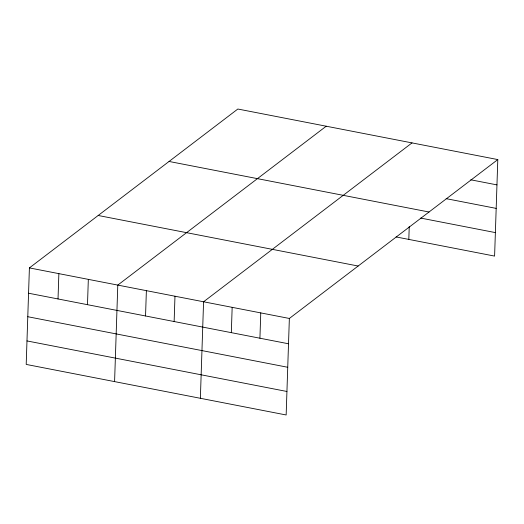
<?xml version="1.0" encoding="UTF-8"?>
<svg xmlns="http://www.w3.org/2000/svg" width="524" height="524" viewBox="0 0 524 524"><rect width="100%" height="100%" fill="white"/><g stroke="black" fill="none" stroke-linecap="round" stroke-linejoin="round"><path stroke-width="0.79" d="M497.8 159.578L237.844 109.025L29.403 267.908L26.2 364.422L286.156 414.975L289.359 318.461L497.8 159.578L494.597 256.092L396.105 236.94M58.026 298.955L58.865 273.639M87.488 304.686L88.327 279.371M114.586 381.61L117.789 285.095L326.229 126.212M145.541 315.972L146.379 290.656M174.138 321.533L174.977 296.217M200.371 398.292L203.574 301.778L412.015 142.895M231.326 332.655L232.165 307.339M259.924 338.216L260.762 312.9M408.812 239.409L409.244 226.447M470.749 179.798L496.962 184.893M446.14 198.655L496.182 208.388M169.056 161.458L429.012 212.01M420.713 218.076L495.376 232.597M98.185 215.482L358.141 266.028M29.403 267.908L289.359 318.461M28.565 293.224L288.521 343.777M27.785 316.719L287.742 367.272M26.979 340.928L286.936 391.48"/></g></svg>
